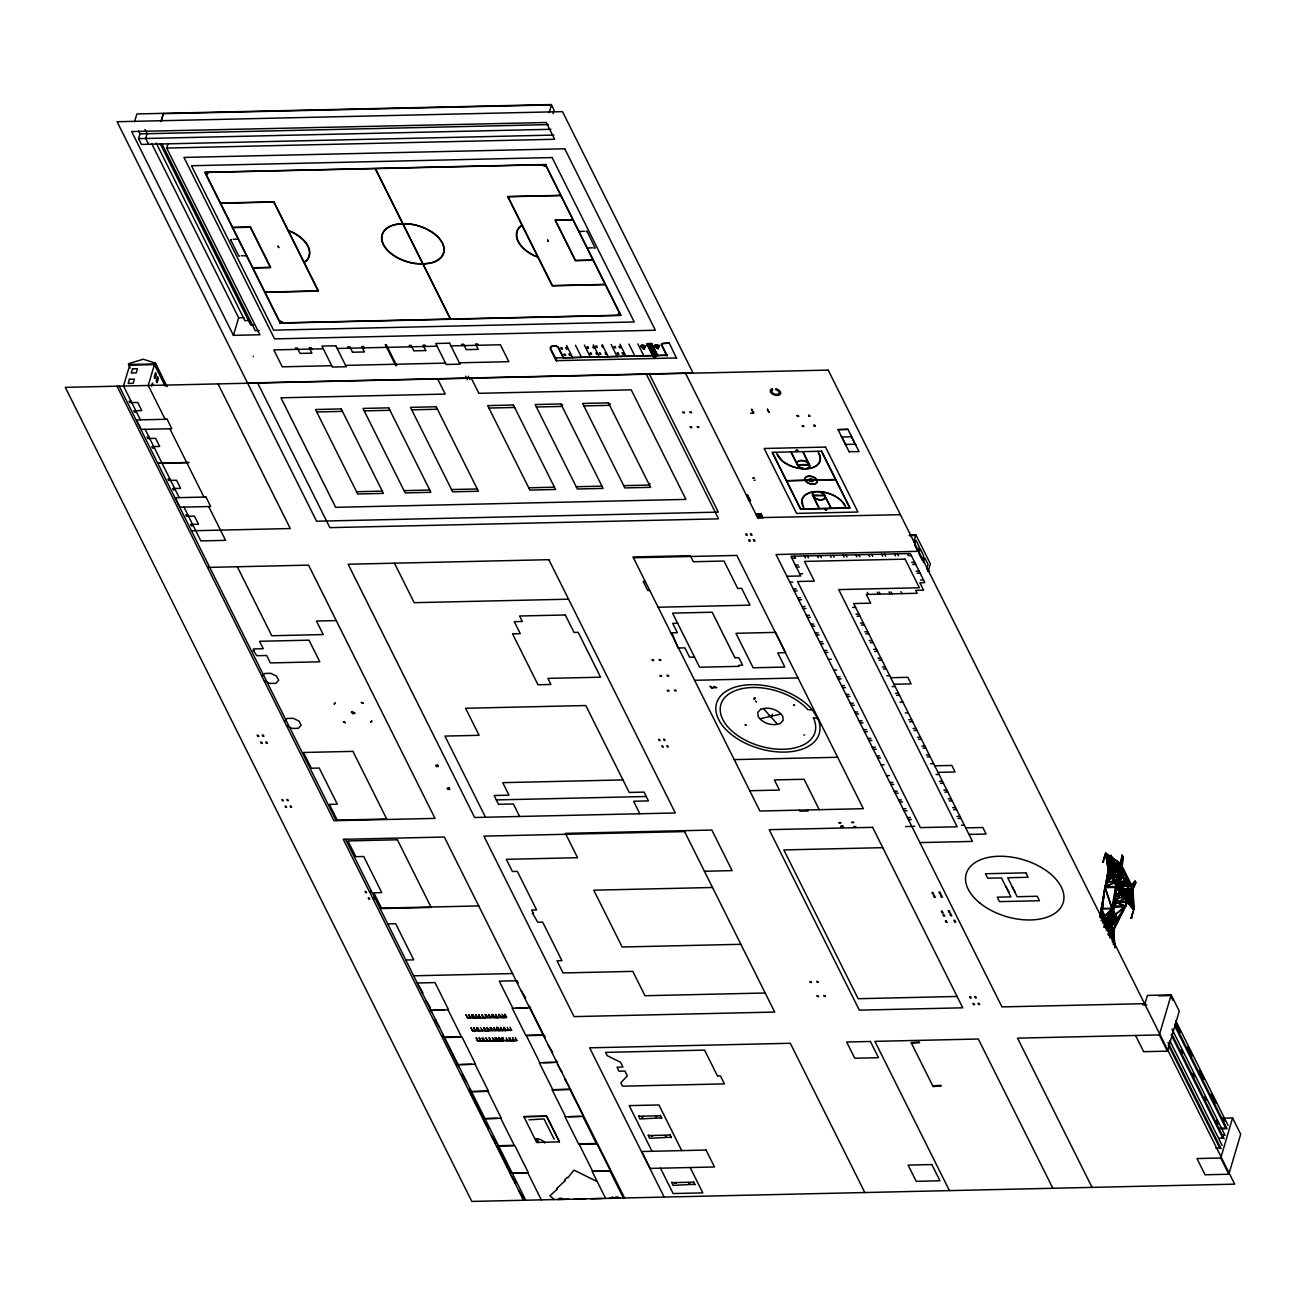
<?xml version="1.0" encoding="UTF-8"?>
<svg xmlns="http://www.w3.org/2000/svg" width="1306" height="1306" viewBox="0 0 1306 1306"><rect width="100%" height="100%" fill="white"/><g stroke="black" fill="none" stroke-linecap="round" stroke-linejoin="round"><path stroke-width="1.5" d="M594.116 248.107L595.161 248.091L586.916 230.95M1106.868 877.714L1106.835 883.411L1106.035 881.811M1107.064 876.832L1107.015 883.231L1111.455 876.555M1114.116 873.665L1114.263 881.599L1117.038 879.526M1125.282 873.404L1125.429 881.338L1128.204 879.281M1131.274 892.047L1131.6 885.664L1134.098 886.023L1130.767 893.141L1127.143 893.059M1109.953 936.484L1125.592 906.397L1135.926 882.627L1135.061 880.897L1131.453 885.174L1120.287 885.435L1111.096 867.021L1111.765 856.834L1110.9 855.103L1099.815 916.926M1131.453 885.174L1122.262 866.776L1122.931 856.589L1122.066 854.859L1108.353 935.194M1101.595 918.085L1102.215 911.996L1101.938 912.927M1111.602 876.865L1104.713 887.215L1102.329 910.804L1106.231 918.608L1114.41 906.609L1119.715 893.108M1115.112 892.847L1114.149 902.397L1113.692 901.467M1122.768 876.604L1115.879 886.97L1113.512 910.576L1117.414 918.379L1125.592 906.397L1127.666 886.399M1112.859 918.82L1112.19 925.497L1114.508 922.101L1113.038 918.559L1115.177 915.424L1114.557 921.612M1104.321 927.08L1114.41 906.609L1116.499 886.643M1117.201 879.852L1116.744 886.562L1120.026 885.517L1111.128 867.674L1111.781 876.604L1113.953 873.339M1114.736 905.172L1115.259 900.258L1116.075 901.924M1116.646 886.954L1115.977 893.304L1119.601 893.386M1128.368 879.607L1127.911 886.317L1131.192 885.256L1122.295 867.429L1122.948 876.359L1125.119 873.077M1108.239 934.655L1109.986 922.624L1102.558 922.787M1100.272 915.277L1101.268 909.237L1102.231 911.18L1100.256 917.938M1100.305 916.437L1101.562 908.894L1111.618 908.682L1102.248 918.951M1131.159 918.134L1133.657 909.711L1131.029 893.141L1119.487 869.421L1115.569 864.801L1120.385 864.229M1105.676 853.112L1109.365 863.593L1120.532 863.331L1105.676 853.112L1103.113 861.976M1108.386 870.4L1107.292 875.689L1109.006 879.101M1115.471 886.97L1116.516 881.893L1105.643 886.79L1115.553 886.562M1119.356 871.102L1118.458 875.428L1120.173 878.84M1119.552 870.155L1120.434 879.607M803.827 735.017L804.692 735.049M842.566 826.127L841.309 826.371M473.115 1017.211L471.744 1014.615L473.343 1017.717L467.483 1017.896L466.062 1014.86M472.511 1030.891L470.993 1027.74L472.625 1030.956L478.192 1030.761M479.155 1014.697C475.841 1017.554 491.415 1021.08 484.934 1014.484M477.865 1027.708L479.4 1030.809M476.298 1037.96L477.816 1041.176L476.298 1037.96L477.947 1041.176L483.498 1040.98M488.836 1030.516L491.399 1030.434L488.787 1030.679L487.056 1027.544L488.722 1030.744L485.767 1030.744L484.183 1027.61L485.832 1030.809L491.334 1030.075M483.171 1037.911C485.914 1041.045 480.755 1041.306 491.219 1040.964C500.231 1041.486 495.17 1039.462 495.268 1037.699M485.734 1030.712L484.167 1027.691M494.615 1017.619L492.884 1014.484L494.435 1017.684L503.479 1016.933M492.607 1030.63L491.023 1027.528L492.574 1030.712L498.419 1030.499L496.819 1027.398L498.206 1030.614M489.505 1037.829L491.154 1041.029M491.04 1041.013L496.802 1040.915L495.137 1037.797M499.202 1014.484L500.867 1017.603L499.316 1014.501M497.994 1027.593L499.545 1030.695L497.896 1027.479M497.929 1040.849L496.345 1037.748L497.896 1040.931L503.659 1040.833L502.141 1037.617L503.659 1040.833M499.414 1030.695L511.609 1030.352L508.834 1029.912M503.234 1037.699C495.627 1042.727 525.812 1040.523 514.156 1040.131M505.814 1030.499L504.23 1027.381L505.765 1030.548M134.551 121.768L136.869 113.948L551.295 104.562L554.136 110.226L553.107 113.671M553.858 135.073L141.472 144.427L138.583 138.648L139.987 133.881L138.583 131.041M161.046 121.164L163.364 113.344L161.226 121.54M166.695 148.068L554.642 139.269L546.267 122.519L131.661 131.547L233.431 335.364L259.927 334.76L166.695 148.068L167.952 143.823M130.176 368.161L128.608 363.688L143.203 359.215L155.316 363.084L167.103 386.69M154.663 363.786L148.247 385.482L165.127 419.291M165.96 385.711L155.316 363.084M151.594 385.972L152.41 383.197L153.259 384.895M231.489 239.684L230.558 239.618L238.818 256.156L239.814 255.96M238.067 239.325L238.149 239.129A44.584 31.687 -26.5 0 1 233.268 239.178M233.431 335.364L238.655 317.766L151.757 143.758M253.217 650.666L254.213 650.649L253.364 648.951L263.257 648.723L259.551 641.295L309.016 640.169L319.823 661.816L270.358 662.926L266.636 655.498L256.743 655.71L253.348 650.241M549.173 112.74L551.475 104.921L163.544 113.704M586.067 231.554L586.949 231.635M555.621 357.942L667.431 355.412M676.704 357.942L556.487 360.668M556.976 360.652L550.936 349.224A4.832 2.841 16.5 0 1 553.875 346.09L554.87 346.074A2.694 1.567 16.5 0 1 558.184 347.706L563.425 358.187L563.865 357.42M562.625 404.729L562.119 406.411L536.391 406.982M610.114 403.652L609.624 405.333L583.896 405.905M470.225 1017.276L468.854 1014.68L470.242 1017.896M676.59 358.35L669.113 342.727M669.276 343.054L663.709 343.592A2.694 1.567 16.5 0 0 662.077 345.339L667.317 355.836M556.356 361.076L550.446 349.241A5.371 3.151 16.5 0 1 553.711 345.747L554.691 345.731A3.216 1.894 16.5 0 1 558.674 347.69L563.751 357.828L666.778 355.085M473.833 1027.789L475.531 1030.891L473.882 1027.675M480.02 1017.782L478.616 1014.582L480.037 1017.684M478.127 1030.205L475.58 1030.271M483.449 1017.766L481.898 1014.664M478.29 1030.728L476.755 1027.61L478.159 1030.826M480.706 1027.74L482.387 1030.842M480.559 1040.49L479.204 1037.895L480.902 1040.49M483.595 1027.675L485.195 1030.712M487.562 1017.635L486.012 1014.615L487.66 1017.749L493.407 1017.505L490.632 1017.064M480.673 1041.045L483.449 1040.425M481.93 1037.927L483.628 1040.947M488.868 1014.582L490.566 1017.684L488.738 1014.582M487.056 1027.544L488.787 1030.124M490.452 1017.57L487.726 1017.113M493.178 1016.999L491.644 1014.517M649.931 483.4L649.441 485.065L623.713 485.652M486.028 1037.96L487.709 1041.062L485.897 1037.96M489.93 1027.561L491.513 1030.614M500.051 1016.95C496.296 1021.161 494.158 1008.918 497.194 1017.521M488.917 1037.895L490.354 1040.996M495.3 1030.679L494.027 1027.561M498.647 1014.468L500.28 1017.456M491.268 1040.784C498.582 1043.461 488.411 1033.128 494.109 1040.343M503.822 1017.439L502.108 1014.338L503.528 1017.439M765.202 993.001L644.984 995.727L632.822 971.37L563.066 972.954L556.993 960.775L561.939 960.677L542.676 922.118L537.729 922.232L532.473 913.041M532.358 913.465L533.468 913.025M504.998 1014.272C503.904 1015.595 511.299 1018.843 500.737 1017.554M502.386 1030.516L500.622 1027.528L502.157 1030.01M500.949 1040.262C495.839 1032.05 500.28 1044.49 503.512 1040.213M508.491 1029.912L507.234 1027.43M507.512 1040.849L506.222 1037.748M510.026 1027.267L511.56 1030.369M508.981 1037.682L510.401 1040.784M514.172 1040.686L512.556 1037.65M515.348 1037.486L516.833 1040.637M523.869 1116.646L546.594 1116.271L559.458 1141.836L546.626 1116.14L523.869 1116.646L536.668 1142.489L559.458 1141.836M694.531 657.081L689.584 657.196L684.915 647.858L677.994 648.005L672.557 634.455M529.012 1119.83L544.031 1118.932L554.152 1139.224M544.945 1142.326L544.749 1142.979A7.33 4.293 16.5 0 0 536.048 1138.685L538.447 1142.489M767.291 409.382A16.325 11.607 -26.5 0 0 767.732 409.578L767.65 409.105M769.234 412.239L769.103 412.288A16.325 11.607 -26.5 0 1 768.614 412.027A16.325 11.607 -26.5 0 0 769.087 412.272L769.022 412.337M749.269 500.916L746.444 494.876M750.591 501.014L747.244 494.762L750.362 500.753M755.831 514.058L760.81 513.666L762.753 517.551M756.452 515.119L761.561 515.168M762.084 516.229L757.056 516.343M900.405 514.711L757.725 517.666L762.835 517.731M761.447 515.103L756.419 515.217M797.999 415.553L798.766 416.5L797.313 415.553M797.509 416.516L798.341 415.651M802.553 426.605L802.178 425.625L803.696 426.295M734.984 657.93L712.162 612.22L672.574 613.118L699.592 667.235L739.18 666.338L738.657 665.293L742.624 665.211L738.951 657.849L735.115 657.522M796.285 450.603L797.509 450.292L797.835 451.37L796.285 450.603L797.509 450.292M796.676 451.386L797.917 451.092M809.149 415.961L808.626 415.275L810.291 416.092M814.862 425.478L815.287 426.327L813.654 425.364L814.895 425.332M838.077 429.674L847.741 429.348M661.816 1117.887L639.891 1118.948L638.699 1115.683M824.902 509.128L826.143 508.818L826.453 509.879L824.902 509.128L826.143 508.818M825.31 509.911L825.604 509.405M849.161 451.892L838.011 429.56L847.904 429.348L859.054 451.664L849.145 451.631M771.764 716.112L768.908 715.933L771.34 717.386L772.303 714.317M671.464 1137.216L649.539 1138.261L648.347 1134.996M661.652 1118.442L660.477 1115.193M671.3 1137.771L670.125 1134.506M694.988 1184.297L673.047 1185.358L671.872 1182.093M717.533 1076.079L704.571 1050.122L605.625 1052.375L607.323 1055.754L620.595 1062.284L622.946 1067.018L617.02 1067.165L619.044 1071.214L624.986 1071.083L627.337 1075.818L620.823 1082.805L622.521 1086.184L724.438 1083.882L720.504 1076.013L717.663 1075.654M694.825 1184.852L693.633 1181.603M913.645 542.284L915.865 534.774L909.792 534.905M914.984 543.198L915.898 540.145L919.277 546.904L917.906 551.491L914.527 544.733M923.309 562.315L924.681 557.727L928.044 564.486L926.689 569.073M928.174 571.375L930.394 563.865L915.865 534.774M1006.208 886.97L1009.293 892.7M1012.215 886.709L1015.17 892.341M1117.152 890.104L1119.65 881.681M1113.104 912.714L1113.398 911.768L1111.961 925.954L1110.263 922.542L1113.398 910.951L1112.451 909.025M1144.611 1004.934L1147.435 995.401L1171.188 994.862L1179.285 1011.105L1167.433 1051.15L1143.681 1051.689L1135.567 1035.462M1171.188 994.862L1159.32 1034.923L1167.433 1051.15M1218.808 1138.163L1222.759 1138.081L1223.755 1134.734M1220.735 1158.014L1196.982 1158.553L1205.095 1174.78L1228.832 1174.241L1220.735 1158.014L1232.586 1117.969L1222.694 1118.181M1228.832 1174.241L1240.7 1134.196L1232.586 1117.969M483.579 1017.766L482.045 1014.55M479.204 1037.895L480.739 1040.996M493.88 1027.577L495.284 1030.059M494.648 1017.456L497.357 1017.537L494.599 1017.08M499.235 1037.764L500.9 1040.898M500.769 1040.898L498.059 1040.327M511.07 1040.817L509.65 1037.715M512.458 1037.552L514.009 1040.653M506.532 1017.39L504.851 1014.37M1104.37 924.044L1105.823 919.228L1103.848 922.101M1104.109 925.644L1106.117 918.983L1107.08 920.893L1103.897 927.358M480.135 1017.684L478.584 1014.68M1111.651 936.777L1113.806 930.247L1110.002 922.624L1112.63 942.654M1113.74 931.243L1112.892 933.823L1114.018 936.076M1112.745 907.213L1113.61 901.907M1114.785 906.609L1116.418 902.675L1124.825 906.054L1114.916 906.282M1130.457 893.467L1125.331 905.891L1116.908 902.511L1126.817 902.283M755.015 698.4L754.084 699.494L755.064 697.861M1133.135 909.09L1119.862 893.402L1124.76 882.889L1123.895 881.142L1120.287 885.435M253.397 356.587L253.331 356.277M1133.167 888.635L1133.657 909.711L1119.862 893.402L1122.001 888.896L1133.167 888.635L1131.029 893.141L1119.846 893.402L1108.239 870.123L1105.611 853.536L1119.405 869.861L1108.239 870.123L1107.57 864.98L1109.218 864.49M1121.887 888.521L1120.107 892.308L1120.434 885.925L1122.931 886.284M1104.941 926.672L1107.537 921.367L1113.251 929.97L1107.227 930.117M1118.85 919.473L1120.124 914.935L1118.426 920.355L1117.561 918.689L1119.585 915.718M802.7 426.311L803.843 426.442M1105.17 886.007L1106.688 883.721L1105.953 882.219M1113.936 873.894L1111.928 876.914L1113.887 880.832M1122.621 876.31L1118.181 882.97L1118.377 875.853L1120.319 879.754M1125.103 873.649L1123.095 876.669L1125.054 880.571M1103.994 915.637L1101.856 918.804L1103.374 921.856M1112.467 858.434L1109.48 862.695L1107.178 856.165L1112.598 858.238L1107.945 858.336M1112.973 858.434L1109.725 863.397L1119.846 863.168M842.99 826.388L841.097 827.057M1113.218 944.565L1114.41 943.177M767.553 410.639L767.65 410.427A16.325 11.607 -26.5 0 0 768.189 410.476L768.157 410.427A16.325 11.607 -26.5 0 1 767.716 410.215M768.581 411.439L768.597 411.325A16.325 11.607 -26.5 0 1 768.157 411.129M1101.089 920.779L1111.83 909.009L1109.643 922.199L1103.603 922.346M1108.582 869.241L1110.867 866.76L1110.1 860.605L1108.729 869.437L1119.732 863.739L1109.676 863.968M261.967 676.492L264.791 673.472L270.848 673.325L276.594 676.165L278.668 680.295L275.844 683.332L269.787 683.462L264.041 680.638M284.43 721.467L287.255 718.447L293.311 718.316L299.058 721.141L301.131 725.287L298.307 728.307L292.25 728.438L286.504 725.614M647.401 344.996L648.69 343.592M647.727 345.666L649.686 343.576M648.07 346.351L650.682 343.56M648.413 347.021L651.661 343.527L657.751 355.705M648.739 347.706L652.004 344.213M649.082 348.376L652.347 344.882M649.425 349.045L652.673 345.551M649.751 349.73L653.016 346.237M650.094 350.4L653.359 346.906M650.437 351.085L653.686 347.592M650.78 351.755L654.028 348.261M651.106 352.44L654.371 348.947M651.449 353.11L654.714 349.616M651.792 353.795L655.041 350.286M652.118 354.465L655.383 350.971M652.461 355.134L655.726 351.641M656.053 352.326L652.804 355.82L646.715 343.641L651.661 343.527M653.131 356.489L656.396 352.995M653.473 357.175L656.738 353.681M653.816 357.844L657.065 354.35M654.143 358.53L657.408 355.036M713.337 687.903L711.786 688.425M716.847 687.56L715.117 687.935M473.229 1017.766L471.727 1014.631M493.293 1017.554L491.791 1014.419M1105.872 926.313L1109.986 922.624M714.725 687.07L715.541 686.646M1117.675 898.071L1115.291 899.818L1115.944 893.614L1117.903 897.516M1117.381 898.757L1115.487 900.144L1116.206 901.597M1126.474 899.556L1128.841 897.826M1128.547 898.512L1126.654 899.899L1127.388 901.352M840.607 822.519L838.974 822.829M840.835 822.96L838.746 822.584M842.941 827.188L840.852 826.812M853.487 822.225L851.855 822.535M853.7 822.666L851.61 822.29M855.593 826.453L853.961 826.763M855.822 826.894L853.716 826.518M1108.99 930.9L1110.688 929.79L1109.496 927.407M1110.769 930.247L1108.974 931.423L1111.422 935.961M754.117 477.784L752.844 478.11M754.166 477.898L753.268 478.159M282.471 800.856L281.818 799.566M283.288 800.839L282.651 799.55M287.5 800.741L286.847 799.452M288.316 800.725L287.679 799.435M285.753 807.451L285.116 806.145M286.585 807.418L285.932 806.129M290.781 807.337L290.144 806.031M291.613 807.304L290.96 806.014M365.713 892.749L365.06 891.459M366.545 892.733L365.892 891.443M371.345 892.635L370.692 891.329M368.929 899.181L368.276 897.891M369.745 899.165L369.108 897.859M374.365 899.165L373.908 897.761M659.22 740.616L658.567 739.327M660.036 740.6L659.399 739.31M664.199 740.502L663.562 739.212M665.032 740.486L664.379 739.196M662.452 747.114L661.816 745.824M663.285 747.097L662.632 745.808M667.448 746.999L666.795 745.71M668.264 746.983L667.627 745.693M711.525 686.564L710.611 686.809M755.129 480.135L754.248 480.412M1114.671 881.517L1122.882 877.665M1128.286 889.255L1120.124 893.092L1114.638 882.089L1126.735 885.37M1120.515 893.206L1128.71 889.337M1107.602 875.167L1118.426 870.286L1108.565 870.514M1116.124 881.697L1105.251 886.594L1107.423 876.032L1116.222 881.289M927.701 571.179L929.154 571.408M1128.694 897.728L1117.038 902.185L1126.947 901.956M593.626 347.82L592.989 346.58M594.459 347.804L593.806 346.563M596.711 353.991L596.058 352.751M597.528 353.975L596.271 353.779M1107.488 859.185L1107.423 864.017M561.466 349.159L560.731 347.657M562.56 349.143L561.809 347.641M566.429 349.045L565.678 347.543M567.522 349.029L566.771 347.527M564.665 355.559L563.914 354.057M565.759 355.526L565.008 354.024M569.612 355.444L568.861 353.942M570.706 355.412L569.955 353.91M614.653 347.935L613.902 346.433M615.746 347.902L614.995 346.4M619.615 347.82L618.864 346.319M620.693 347.788L619.942 346.286M617.852 354.318L617.101 352.816M618.946 354.301L618.195 352.783M622.799 354.204L622.048 352.702M623.893 354.187L623.142 352.685M746.346 535.28L745.661 533.925M747.342 535.264L746.657 533.893M751.048 535.182L750.362 533.811M752.044 535.15L751.358 533.795M749.317 541.239L748.632 539.868M750.313 541.206L749.628 539.851M754.019 541.125L753.333 539.753M755.015 541.108L754.329 539.737M257.837 736.535L257.151 735.164M258.833 736.519L258.147 735.147M262.947 736.421L262.277 735.049M263.943 736.404L263.257 735.033M261.314 743.473L260.629 742.118M262.294 743.457L261.608 742.086M266.424 743.359L265.738 742.004M267.404 743.343L266.734 741.971M970.227 998.062L969.542 996.69M971.207 998.029L970.538 996.674M975.337 997.947L974.651 996.576M976.333 997.915L975.647 996.543M973.558 1004.738L972.888 1003.383M974.554 1004.722L973.868 1003.351M978.684 1004.624L977.998 1003.269M979.663 1004.608L978.978 1003.237M752.093 409.676L751.325 409.3L753.742 413.006M760.059 718.757L780.841 714.055M587.716 347.967L587.096 346.678M588.549 347.951L587.929 346.661M596.532 347.478L595.781 345.927M597.332 347.461L596.581 345.894M602.572 347.347L601.821 345.78M603.356 347.331L602.605 345.764M590.802 354.138L590.181 352.849M591.634 354.122L590.998 352.832M600.123 354.481L599.372 352.93M600.907 354.465L600.156 352.914M605.886 354.35L605.119 352.8M606.67 354.334L605.919 352.783M1111.504 875.804L1121.005 873.894M1117.332 887.492L1126.392 885.468M1117.495 889.598C1117.463 885.158 1118.36 888.635 1126.833 885.582M712.57 688.376L711.525 688.082M1124.237 883.427L1122.589 883.672L1123.389 885.288M1110.59 858.907L1112.99 858.613L1106.672 854.271L1114.769 863.854L1113.316 859.103L1110.982 859.381M919.244 1042.008L911.147 1042.596L933.104 1086.559L941.202 1085.972M911.49 1043.265L919.587 1042.678M932.778 1085.874L940.859 1085.302M713.582 686.499L714.741 687.136M477.114 1017.847C472.299 1009.342 481.13 1021.063 474.535 1017.292M500.639 1027.512L502.451 1030.63M498.19 1029.993L492.737 1030.108M840.64 826.225L843.007 826.159M470.291 1017.635L467.662 1017.341M473.18 1017.586L470.568 1017.276M477.457 1017.782L479.988 1017.162M472.935 1014.811L474.486 1017.913L483.481 1017.505M486.387 1017.439L483.775 1017.145M484.657 1028.426L483.873 1028.393M475.596 1030.809L472.674 1030.336M482.502 1030.597L484.999 1030.156M485.946 1030.565L488.444 1030.14M502.222 1030.369L499.61 1030.075M508.556 1030.287L505.944 1029.977M484.918 1040.882L487.497 1040.817M487.824 1040.817L490.321 1040.376M494.158 1040.735L496.704 1040.833M507.838 1040.768L504.932 1040.294M513.878 1040.507L511.266 1040.196M139.987 133.881L548.308 124.625M138.583 138.648L550.969 129.294M545.663 164.523L204.748 172.278L280.153 323.17M545.63 164.589L543.231 164.801A2.498 1.469 16.5 0 0 546.202 166.254L545.435 164.752M578.917 231.88L579.489 231.391A44.584 31.687 -26.5 0 0 584.402 231.227M246.459 256.123L246.426 255.666A44.584 31.687 -26.5 0 1 241.545 255.715M587.161 248.401L587.765 247.928A44.584 31.687 -26.5 0 0 592.679 247.765M238.655 317.766L244.01 317.636M248.466 320.558L244.891 320.639L156.198 143.007M280.088 323.121L621.003 315.415L545.565 164.556M253.837 324.9L250.703 324.965L160.197 143.709M259.208 330.565L255.241 330.663L162.026 143.954M323.284 348.784L273.819 349.91L282.259 366.823L331.74 365.696M337.144 348.473L386.625 347.347M387.604 347.331L437.086 346.204M450.929 345.894L500.41 344.768L508.85 361.68L459.385 362.807M668.982 343.135L663.546 343.266A3.216 1.894 16.5 0 0 661.587 345.355L666.648 355.51M352.506 352.228L364.439 351.951L361.729 346.547L363.705 346.498L364.39 347.853M425.772 350.563L413.839 350.841L411.145 345.421L409.17 345.47L409.839 346.825M587.292 347.723L588.108 347.706M593.185 347.608L594.018 347.592M128.363 364.521L155.071 363.917M590.361 353.893L591.194 353.861M345.584 365.386L395.065 364.26M396.045 364.243L445.526 363.117M247.569 383.033L692.996 372.928L562.511 111.63L117.083 121.719L316.574 521.225L718.3 512.132L649.294 373.924M131.09 401.236L129.114 401.285L129.784 402.623L137.701 402.444L141.783 410.606L133.849 410.753L134.518 412.092L136.493 412.059M316.738 411.961L342.466 411.374M364.227 410.884L389.955 410.313M411.716 409.806L437.445 409.235M488.901 408.06L514.629 407.472M750.656 413.267L753.611 413.202L751.783 409.529M797.084 415.667L798.407 415.749M149.015 437.118L147.039 437.167L147.709 438.522L155.626 438.343L159.675 446.456L151.774 446.636L152.443 447.991L154.418 447.942M814.928 425.576L813.622 425.495L815.189 426.034M169.943 479.008L167.952 479.057L168.637 480.412L176.555 480.233L180.62 488.395L172.686 488.526L173.355 489.881L175.347 489.832M786.31 480.657L835.775 479.531M786.392 480.82L835.856 479.71M356.554 491.709L382.283 491.121M404.044 490.632L429.772 490.044M451.55 489.554L477.278 488.966M528.718 487.807L554.446 487.22M576.224 486.73L601.952 486.142M187.852 514.907L185.876 514.956L186.562 516.311L194.463 516.131L198.528 524.245L190.611 524.424L191.28 525.779L193.255 525.73M804.153 508.899L800.692 508.981L772.499 452.496M845.962 507.952L831.302 508.279L824.429 494.729A6.661 3.902 16.5 0 0 820.119 492.035L818.878 491.725L819.858 491.758A22.561 13.223 16.5 0 1 844.688 505.406L846.206 507.936L849.667 507.871L821.474 451.386M825.343 509.34L826.453 509.879M825.392 509.634L826.535 509.601M755.75 513.895L760.892 513.846M756.794 515.805L761.822 515.69M757.023 516.441L762.165 516.392M191.443 530.775L290.275 528.538L218.069 383.931M909.139 535.607L915.212 535.476M209.727 567.375L308.559 565.139L435.029 818.389L333.977 820.69L117.018 386.217M633.41 557.776L736.845 555.425L863.315 808.692L759.88 811.026L633.018 556.96L690.335 555.67L693.372 561.743L724.014 561.041L737.694 588.435L741.645 588.353L750.036 605.168L658.126 607.241M918.673 551.312L776.042 554.544L1001.947 1006.91L1144.578 1003.677M791.942 558.282L794.913 558.217M911.327 555.572L908.356 555.654L907.343 553.613M795.321 565.041L798.276 564.976M911.735 562.413L914.69 562.347M796.334 567.082L799.305 567.016M912.747 564.437L915.718 564.372M799.713 573.84L802.668 573.775M916.126 571.195L919.081 571.13M927.831 570.755L928.827 570.738M786.898 576.273L800.758 575.962L790.93 556.258L910.315 553.548L924.828 582.639L919.881 582.737L923.603 590.181L915.686 590.361L917.138 593.283L866.335 594.442L870.694 603.143L853.683 603.535L972.464 841.407L919.897 842.599M917.138 573.236L920.093 573.171M645.229 581.415L643.238 581.464L647.743 590.475L649.719 590.426M789.869 582.198L792.824 582.133M920.518 579.995L923.473 579.929M793.248 588.973L796.203 588.892M794.26 590.998L797.215 590.932M568.551 599.193L414.198 602.686L394.461 563.18M797.623 597.756L800.594 597.691M798.652 599.797L801.606 599.715M802.015 606.555L804.986 606.49M803.027 608.58L805.998 608.514M852.638 607.453L855.61 607.388M336.246 620.595L316.46 621.036L323.219 634.569L271.762 635.744L237.317 566.755M806.406 615.338L809.377 615.273M856.018 614.228L858.989 614.147M807.418 617.379L810.389 617.314M857.03 616.252L860.001 616.187M677.651 623.272L672.704 623.37L677.357 632.724L670.435 632.871L672.443 634.879M810.797 624.137L813.769 624.072M860.409 623.011L863.38 622.946M811.81 626.162L814.781 626.096M861.421 625.035L864.392 624.97M815.189 632.937L818.16 632.855M864.801 631.81L867.772 631.745M816.201 634.961L819.172 634.896M865.813 633.834L868.784 633.769M819.58 641.719L822.551 641.654M869.192 640.593L872.163 640.528M820.592 643.744L823.564 643.678M870.204 642.634L873.175 642.568M823.972 650.519L826.943 650.453M873.583 649.392L876.555 649.327M824.984 652.543L827.955 652.478M874.596 651.416L877.567 651.351M828.363 659.301L831.334 659.236M877.975 658.191L880.946 658.11M878.987 660.216L881.958 660.15M882.366 666.974L885.337 666.909M833.767 670.125L836.738 670.06M883.378 668.999L886.35 668.933M837.146 676.9L840.117 676.818M886.758 675.773L889.729 675.708M694.596 680.295L798.031 677.945M838.158 678.924L841.129 678.859M890.725 677.716L907.833 677.324L911.115 683.871L893.99 684.262M841.537 685.683L844.509 685.617M842.55 687.707L845.521 687.642M892.161 686.597L895.132 686.515M845.929 694.482L848.9 694.417M895.541 693.355L898.512 693.29M846.941 696.506L849.912 696.441M896.553 695.38L899.524 695.314M850.32 703.265L853.291 703.199M899.932 702.155L902.903 702.073M851.332 705.305L854.304 705.24M854.712 712.064L857.683 711.999M855.724 714.088L858.695 714.023M905.336 712.962L908.307 712.896M859.103 720.863L862.074 720.781M908.715 719.737L911.67 719.671M860.115 722.887L863.086 722.822M909.727 721.761L912.682 721.696M863.495 729.646L866.466 729.581M913.106 728.519L916.061 728.454M864.507 731.67L867.478 731.605M914.118 730.56L917.073 730.478M867.886 738.445L870.857 738.38M917.481 737.319L920.452 737.253M868.898 740.469L871.869 740.404M918.51 739.343L921.465 739.278M872.277 747.228L875.249 747.163M921.873 746.118L924.844 746.036M873.29 749.269L876.261 749.203M922.901 748.142L925.856 748.077M876.669 756.027L879.624 755.962M926.264 754.901L929.235 754.835M734.201 759.602L837.636 757.268M877.681 758.051L880.652 757.986M927.276 756.925L930.247 756.86M881.06 764.826L884.015 764.745M930.656 763.7L933.627 763.635M934.721 765.806L951.829 765.43L955.11 771.977L937.986 772.368M622.962 779.927L502.745 782.653L508.981 795.174L494.141 795.501L498.533 804.3L513.372 803.957L519.625 816.479M886.464 775.633L889.419 775.568M936.059 774.523L939.03 774.442M889.827 782.408L892.798 782.343M939.438 781.282L942.41 781.217M890.855 784.433L893.81 784.367M940.451 783.306L943.422 783.241M749.758 790.734L779.437 790.065L774.376 779.927L804.055 779.258L819.254 809.687M496.345 799.909L646.241 796.513M894.218 791.191L897.189 791.126M943.83 790.065L946.801 789.999M895.247 793.232L898.202 793.166M944.842 792.105L947.813 792.04M898.61 799.99L901.581 799.925M948.221 798.864L951.192 798.799M899.622 802.015L902.593 801.949M949.233 800.888L952.205 800.823M903.001 808.789L905.972 808.708M952.613 807.663L955.584 807.598M904.013 810.814L906.984 810.748M953.625 809.687L956.596 809.622M907.392 817.572L910.364 817.507M957.004 816.446L959.975 816.381M908.405 819.597L911.376 819.531M958.016 818.487L960.987 818.405M905.482 826.584L914.755 826.306M961.396 825.245L964.367 825.18M965.722 827.873L982.83 827.498L986.095 834.044L968.987 834.436M882.774 847.676L783.829 849.912L858.14 998.715L957.086 996.462M1105.219 854.206L1104.86 855.201M1105.513 854.793L1104.517 856.377M1108.974 855.675L1107.031 855.724L1106.394 853.912M1109.235 855.854L1107.096 855.903L1112.124 857.846M1104.55 858.042L1104.256 857.275M1104.37 857.846L1104.288 858.924M1103.994 858.156L1104.354 857.16M1104.109 858.728L1103.733 859.234M1103.374 860.213L1103.668 860.213M1103.113 861.095L1103.211 860.997M704.407 871.249L732.111 870.629L711.852 830.045L565.416 833.359L577.562 857.716L506.32 859.332L512.409 871.51L517.356 871.396L536.603 909.939L531.656 910.053L533.338 913.433M1111.096 867.021L1122.262 866.776M712.521 887.492L593.773 890.186L622.146 946.997L740.894 944.303M1106.313 881.501L1124.695 881.289L1119.079 870.057M1106.215 881.925L1125.233 881.55M1114.9 881.958L1124.923 881.73L1130.523 892.978L1120.368 893.124L1122.164 889.337L1130.441 892.896M1119.601 882.709L1119.34 883.591M1119.079 884.488L1119.503 882.823M1118.507 884.603L1119.16 883.999M1118.818 885.37L1118.605 884.766M1118.556 886.252L1118.458 886.366M1104.713 887.215L1115.879 886.97M1117.593 889.5L1118.018 887.835M379.899 908.16L478.845 905.923M1129.07 903.768L1132.286 903.703L1133.037 908.47L1124.629 898.528L1131.437 898.365L1132.237 903.409L1128.825 903.491L1127.796 899.508L1132.808 908.241M1114.377 906.609L1125.543 906.364M387.768 923.913L395.685 923.734L413.724 959.861L405.807 960.041M1133.608 910.755L1133.51 910.853M1133.347 911.637L1133.249 911.735M1132.824 913.4L1132.726 913.514M1132.286 915.18L1132.351 913.694L1132.204 915.277M1132.122 915.767L1131.6 917.53M1131.861 916.649L1132.024 915.865M1106.362 930.411L1113.789 930.247L1114.802 947.781L1113.789 930.264L1110.018 922.64M1110.263 936.892L1113.74 936.81L1114.034 941.904L1111.21 938.149M413.675 975.794L512.621 973.558M417.185 982.994L434.996 982.585L448.497 1009.636L430.164 1010.126L432.106 1012.362M418.312 985.246L422.964 992.887L422.132 992.919M517.388 982.994L518.221 982.977L517.094 980.724L499.284 981.133L512.785 1008.183M521.225 990.666L525.649 997.866L524.816 997.882M425.74 1000.118L430.392 1007.775L429.56 1007.791M528.652 1005.538L530.595 1007.775L512.262 1008.265L525.763 1035.332L543.574 1034.923L530.073 1007.873M1158.667 995.841L1170.535 995.564L1173.017 1000.527M475.825 1014.746L477.098 1017.227M467.679 1017.847L465.964 1014.746M435.926 1020.035L435.11 1020.051L439.534 1027.251M1142.799 1004.869L1146.815 1004.787M496.655 1027.512L498.337 1030.614L496.802 1027.398M485.897 1030.744L479.482 1030.793L482.11 1030.222M443.371 1034.907L442.538 1034.923L443.665 1037.193L461.475 1036.784L447.974 1009.734M544.455 1037.519L545.288 1037.503L544.161 1035.25L526.351 1035.658L539.851 1062.709M548.291 1045.192L552.716 1052.391L551.883 1052.407M1160.169 1034.907L1017.537 1038.139L1092.061 1187.383M555.719 1060.064L557.662 1062.3L539.329 1062.79L552.83 1089.841L570.64 1089.449M459.173 1066.888L457.231 1064.651L475.564 1064.161L462.063 1037.111L444.252 1037.519L457.753 1064.57M558.266 1064.651L557.433 1064.668L562.086 1072.308M463.01 1074.56L462.177 1074.577L466.601 1081.776M565.694 1079.523L564.861 1079.54L569.514 1087.196M470.438 1089.433L469.605 1089.449L470.731 1091.702L488.542 1091.31L475.041 1064.243M482.942 1118.703L501.292 1118.214L487.775 1091.147L469.964 1091.555L483.481 1118.605M638.536 1116.238L660.314 1115.748M484.069 1120.956L488.722 1128.596L487.905 1128.613M491.497 1135.828L496.149 1143.485L495.333 1143.501M648.184 1135.551L669.945 1135.061M1219.788 1128.204L1225.73 1128.058L1175.09 1026.63M1221.126 1128.857L1227.052 1128.727L1174.829 1024.116M496.46 1145.754L514.27 1145.346L500.753 1118.295M1215.837 1148.186L1219.804 1148.088L1168.25 1044.849M510.026 1173.212L527.836 1172.821L541.337 1199.871M511.136 1175.465L515.788 1183.122L514.972 1183.138M671.692 1182.648L693.47 1182.159M518.58 1190.354L523.233 1197.994L522.4 1198.026M559.262 1198.32L561.727 1198.255M611.943 1197.112L613.183 1197.096M615.665 1197.031L618.13 1196.982M1130.588 893.598L1127.502 893.533L1129.2 896.944M1119.422 893.843L1116.336 893.777L1118.034 897.189M812.365 709.909L807.859 709.68A49.073 28.765 16.5 0 0 727.311 695.184A49.073 28.765 16.5 0 0 762.361 746.689A49.073 28.765 16.5 0 0 813.279 717.663L817.899 718.643L812.365 709.909A53.546 31.393 16.5 0 0 724.487 692.376A53.546 31.393 16.5 0 0 760.239 748.828A53.546 31.393 16.5 0 0 817.899 718.643M1112.075 875.885L1122.785 877.452M1111.602 876L1122.442 877.583L1114.296 881.403L1108.794 870.4L1120.548 873.779M1123.127 885.843L1120.662 885.484L1122.246 883.607L1123.242 885.599M1117.43 887.688L1128.613 889.125M1124.727 898.675L1127.437 899.181L1128.498 903.148M710.644 686.793L709.795 686.221M1109.055 870.269L1120.891 873.681M1104.958 855.103L1104.615 856.279M1131.682 917.057L1131.502 917.645M1120.597 893.696L1128.972 897.059M1130.882 892.684L1122.621 889.141L1132.759 889.011L1128.106 898.757L1122.638 889.239M597.234 1181.603L573.905 1170.111L567.93 1177.751L567.147 1177.359L564.535 1180.151L565.318 1180.542L556.699 1188.558L557.482 1188.95L549.94 1195.806L554.168 1199.577M763.488 708.652L777.429 724.161M691.576 412.778L691.07 411.749M690.286 412.81L689.78 411.782M698.955 427.552L698.449 426.523M684.458 412.941L683.936 411.912M697.665 427.568L697.159 426.556M683.169 412.974L682.663 411.945M691.837 427.715L691.315 426.687M690.548 427.731L690.025 426.703M660.885 660.428L660.379 659.399M659.612 660.461L659.089 659.432M668.786 676.247L668.28 675.235M653.767 660.591L653.261 659.563M667.513 676.279L666.991 675.251M652.478 660.624L651.972 659.595M676.165 691.021L675.659 689.992M674.875 691.054L674.369 690.025M661.669 676.41L661.163 675.382M660.379 676.443L659.873 675.414M669.047 691.184L668.525 690.156M667.758 691.217L667.252 690.188M818.421 982.422L817.866 981.328M817.181 982.455L816.625 981.361M825.457 996.527L824.919 995.433M824.217 996.56L823.678 995.466M811.565 982.569L811.01 981.475M810.324 982.602L809.769 981.508M818.601 996.674L818.062 995.58M817.36 996.707L816.821 995.613M1105.056 927.44L1108.206 931.047M812.854 479.547L813.442 480.722M813.001 480.053L812.659 479.629A2.155 1.257 16.5 0 0 810.406 478.829A2.155 1.257 16.5 0 0 809.002 479.71L809.083 480.135M809.165 480.314L809.508 480.739A2.155 1.257 16.5 0 0 811.761 481.539A2.155 1.257 16.5 0 0 813.165 480.657L813.083 480.216M809.312 480.804L808.724 479.645M816.952 479.955L816.299 479.008A6.448 3.787 16.5 0 0 809.051 476.119A6.448 3.787 16.5 0 0 804.822 479.253L805.116 480.233M805.198 480.396L805.867 481.359A6.448 3.787 16.5 0 0 813.116 484.232A6.448 3.787 16.5 0 0 817.344 481.098L817.05 480.135M846.027 445.33L845.455 444.448L855.348 444.22L855.92 445.101A6.448 2.514 88.7 0 1 855.185 444.22L851.463 436.792A6.448 2.514 88.7 0 1 850.99 435.567M1122.001 888.896L1133.804 909.417M597.168 353.91L596.891 352.734M1127.111 893.353L1129.07 897.255M1126.425 900.014L1127.241 901.662M1107.21 876.097L1109.153 880.015M1175.808 1020.77L1228.048 1125.38M1176.069 1023.3L1180.591 1032.36M1187.823 1046.841L1192.345 1055.901M1199.594 1070.398L1204.116 1079.442M1211.348 1093.938L1215.87 1102.999M1223.102 1117.479L1224.914 1121.103M1171.939 1028.981L1225.077 1135.387M1181.244 1049.616L1183.056 1053.24M1192.998 1073.157L1194.81 1076.781M1204.769 1096.697L1206.564 1100.321M1216.523 1120.254L1218.335 1123.878M1171.857 1034.123L1224.097 1138.734M1171.204 1034.842L1222.759 1138.081M1169.882 1040.8L1222.122 1145.411M1167.988 1042.335L1221.126 1148.741M1109.545 927.113L1110.671 929.382M1114.034 936.5L1112.859 934.133L1111.83 937.12L1114.312 942.116L1112.761 934.214L1114.328 941.593M1111.341 936.549L1108.876 931.619L1109.839 937.79M1111.912 937.692L1114.393 942.638M1101.693 919.049L1103.325 922.346M897.451 553.842L898.463 555.866M894.479 553.907L895.492 555.932M884.586 554.136L885.599 556.16M900.944 591.602L901.973 593.626M881.615 554.201L882.627 556.225M808.626 415.275L809.002 416.255M891.051 591.83L892.063 593.855M871.722 554.43L872.735 556.454M889.076 591.879L890.088 593.904M817.752 451.468L819.27 454.015A22.822 13.386 16.5 0 1 805.427 468.854A22.822 13.386 16.5 0 1 777.233 454.961M868.751 554.495L869.763 556.519M797.133 415.537L797.558 416.385M879.183 592.091L880.195 594.132M858.858 554.724L859.87 556.748M877.208 592.14L878.22 594.165M855.887 554.789L856.899 556.813M803.108 451.811L809.769 465.36A6.661 3.902 16.5 0 1 808.202 468.185L807.288 468.544L808.218 468.479A22.561 13.223 16.5 0 0 819.025 454.015M802.864 451.811L808.087 462.797A6.661 3.902 16.5 0 0 801.231 460.43A6.661 3.902 16.5 0 0 796.872 463.042L791.142 452.072M797.835 451.37L796.366 450.325M867.315 592.369L868.327 594.393M824.984 508.85L825.523 509.683M845.994 555.001L847.006 557.042M843.023 555.066L844.035 557.107M790.881 452.088L797.77 465.638A6.661 3.902 16.5 0 0 802.08 468.332L803.321 468.625L802.308 468.609A22.561 13.223 16.5 0 1 782.294 460.806L775.96 452.415M833.13 555.295L834.142 557.336M830.159 555.36L831.171 557.401M820.266 555.589L821.278 557.613M817.295 555.654L818.307 557.678M807.402 555.883L808.414 557.907M804.431 555.948L805.443 557.972M794.538 556.176L795.55 558.201M685.568 373.336L757.774 517.943M637.818 343.837L643.891 356.016M646.356 374.218L718.578 518.841L329.879 527.64L257.674 383.033M1052.865 1188.28L978.325 1039.021L874.906 1041.372L949.429 1190.615M628.904 344.049L634.994 356.228M620.007 344.245L626.08 356.424M611.094 344.458L617.183 356.62M602.197 344.653L608.27 356.832M593.283 344.849L599.372 357.028M584.386 345.062L590.459 357.224M575.473 345.257L581.562 357.436M807.565 809.949L808.071 810.961L799.909 811.157L799.403 810.144M566.575 345.453L572.648 357.632M478.176 345.274L477.506 343.919L475.531 343.968L478.225 349.371L466.291 349.649L463.646 344.229L461.671 344.278L462.34 345.633M471.188 377.956L478.861 393.318L631.239 389.857L685.928 499.398L335.658 507.332L280.953 397.808L445.215 394.086L437.543 378.724M468.332 376.242L469.997 379.573M465.671 376.226L467.336 379.573M864.85 1192.541L790.31 1043.282L589.643 1047.82L664.166 1197.08M425.674 346.465L424.989 345.111L423.013 345.159L425.723 350.563M639.842 813.752L633.606 801.247L648.445 800.905L644.054 792.105L629.214 792.448L585.806 705.534L465.589 708.26L479.09 735.311L444.954 736.094L485.489 817.246M352.555 352.228L349.861 346.808L347.886 346.857L348.555 348.212M311.873 349.045L311.203 347.69L309.228 347.739L311.922 353.142L300.054 353.42L297.344 348L295.368 348.049L296.054 349.404M681.716 1150.619L658.926 1104.958L629.231 1105.627L652.037 1151.288M690.172 1167.531L702.824 1192.884L673.145 1193.553L660.477 1168.201M145.015 129.474L147.137 133.718L145.717 138.485L148.606 144.264M624.578 1197.977L444.334 837.032L343.282 839.317L523.526 1200.279M582.851 1116.434L596.369 1143.485L578.558 1143.893L565.041 1116.842L583.39 1116.352L569.873 1089.286L552.063 1089.694L565.58 1116.744M623.435 1198.01L609.935 1170.96L592.124 1171.351L605.625 1198.418M527.298 1007.857L516.082 1008.118M554.364 1062.382L543.149 1062.627M580.093 1116.418L568.877 1116.679M620.138 1198.092L608.923 1198.337M602.327 1198.484L591.112 1198.745M585.512 1198.875L574.297 1199.12M165.095 385.972L154.418 364.619L129.686 365.174L123.499 386.037L140.395 419.863M568.681 1199.251L557.466 1199.496M538.611 1141.917L536.668 1138.93A5.861 3.445 16.5 0 1 537.501 1138.979M169.862 428.76L186.742 462.585M187.084 463.255L203.965 497.08M208.699 506.548L225.579 540.358L200.846 540.929L183.966 507.103M444.66 1009.799L433.461 1010.06M471.744 1064.325L460.528 1064.586M497.455 1118.36L486.24 1118.622M145.129 429.331L162.009 463.14M162.352 463.826L179.232 497.635M119.221 386.135L336.197 820.641M345.502 839.268L525.747 1200.23M803.141 506.353L802.064 500.41A22.561 13.223 16.5 0 1 813.932 491.889L814.911 491.823L813.981 492.182A6.661 3.902 16.5 0 0 812.43 495.007L819.091 508.556L804.398 508.883L802.88 506.353A22.822 13.386 16.5 0 1 816.74 491.513A22.822 13.386 16.5 0 1 844.933 505.406M851.153 435.567L851.626 436.775L841.733 437.004L841.26 435.78A6.448 2.514 88.7 0 0 841.897 437.004L845.619 444.448A6.448 2.514 88.7 0 0 846.19 445.313M1121.707 889.517L1123.911 897.728M373.173 898.74L373.075 897.777M369.973 892.325L369.876 891.345M506.385 1016.868L503.822 1016.917M510.385 1040.164L507.822 1040.229M505.063 1029.944L502.516 1030.01M477.996 1040.555L480.918 1041.029M1131.176 892.847L1131.927 897.532M1108.304 870.759L1109.267 879.852M753.807 698.122A1.943 1.143 16.5 0 1 754.297 698.237M935.537 897.287A2.432 0.947 88.7 0 1 934.606 895.622M934.541 897.304A2.432 0.947 88.7 0 1 933.61 895.655M941.512 897.124A2.432 0.947 88.7 0 1 940.663 895.198M942.508 897.108A2.432 0.947 88.7 0 1 941.659 895.181M950.85 915.832A2.432 0.947 88.7 0 1 950.001 913.906M951.845 915.816A2.432 0.947 88.7 0 1 950.997 913.89M944.875 915.996A2.432 0.947 88.7 0 1 943.944 914.347M943.879 916.028A2.432 0.947 88.7 0 1 942.948 914.363M954.849 922.167A2.432 0.947 88.7 0 1 954 920.24M955.845 922.15A2.432 0.947 88.7 0 1 954.996 920.224M939.896 893.892A2.432 0.947 88.7 0 1 939.047 891.965M940.891 893.859A2.432 0.947 88.7 0 1 940.042 891.933M949.233 912.567A2.432 0.947 88.7 0 1 948.368 910.641M950.229 912.551A2.432 0.947 88.7 0 1 949.364 910.625M933.921 894.055A2.432 0.947 88.7 0 1 932.99 892.39M932.925 894.071A2.432 0.947 88.7 0 1 931.994 892.422M943.258 912.747A2.432 0.947 88.7 0 1 942.312 911.082M942.263 912.763A2.432 0.947 88.7 0 1 941.316 911.098M947.34 922.379A2.432 0.947 88.7 0 1 946.409 920.714M946.36 922.395A2.432 0.947 88.7 0 1 945.413 920.746M1118.05 877.469L1118.001 883.166L1118.05 877.469M1107.586 859.152L1107.504 864.556L1109.3 864.017L1107.586 859.152M1120.254 885.909L1119.895 892.863L1116.94 886.97L1120.254 885.909M1131.42 885.648L1131.061 892.618L1128.123 886.709L1131.42 885.648M1111.275 861.617L1110.982 866.074L1110.28 859.626L1111.275 861.617M1111.569 857.095L1111.324 860.67L1110.949 855.871L1111.569 857.095M1122.442 861.356L1122.148 865.829L1121.446 859.381L1122.442 861.356M1122.736 856.834L1122.491 860.425L1122.115 855.61L1122.736 856.834M1104.223 915.196L1103.554 922.02L1105.904 918.559L1104.223 915.196M1102.77 904.65L1102.182 910.494L1101.333 908.796L1102.77 904.65M1102.917 903.115L1101.562 907.441L1102.427 902.136L1102.917 903.115M1103.929 893.043L1102.966 902.626L1103.929 893.043M1102.444 911.604L1101.758 918.428L1104.109 914.951L1102.444 911.604M1113.953 904.421L1113.365 910.266L1112.516 908.584L1113.953 904.421M1113.61 911.359L1112.924 918.183L1115.291 914.722L1113.61 911.359M1115.406 914.967L1114.72 921.791L1117.087 918.33L1115.406 914.967M1117.005 880.048L1116.385 885.86L1114.442 881.942L1117.005 880.048M1128.172 879.787L1127.568 885.599L1125.609 881.697L1128.172 879.787M643.091 348.669L644.642 349.143L643.483 347.723C648.739 347.657 640.185 347.07 644.674 347.004L646.029 345.633L642.421 346.678L643.091 348.669M656.82 348.359L658.371 348.833L657.212 347.412C662.469 347.347 653.914 346.759 658.404 346.694L659.759 345.323L656.151 346.368L656.885 348.245M1133.037 888.929L1131.992 897.973L1133.33 898.577L1133.037 888.929M1133.265 899.05L1132.808 903.099L1132.073 898.512L1133.265 899.05M1133.347 899.393L1133.608 908.225L1133.347 899.393M1108.908 927.129L1108.402 930.623L1105.431 927.211L1108.908 927.129M1109.431 923.522L1108.941 926.836L1105.643 926.917L1109.431 923.522M1104.99 888.113L1101.627 908.47L1111.716 908.241L1104.99 888.113M1115.406 887.411L1112.026 907.768L1105.3 887.639L1115.406 887.411M1120.042 864.001L1119.095 869.486L1109.023 869.714L1120.042 864.001M1120.695 863.511L1119.748 868.98L1122.034 866.515L1121.266 860.344L1120.695 863.511M1110.835 856.573L1111.161 860.801L1110.835 856.573M1122.001 856.312L1122.327 860.556L1122.001 856.312M1117.822 875.575L1116.695 881.044L1107.896 875.787L1117.822 875.575M1118.867 870.514L1117.903 875.151L1108.043 875.379L1118.867 870.514M1117.12 881.974L1116.336 885.762L1117.871 883.46L1117.12 881.974M745.253 724.65L746.02 725.075L745.253 724.65M755.603 701.306L756.37 701.73L755.603 701.306M793.738 705.011L794.521 705.436L793.738 705.011M1108.402 915.947L1107.243 920.583L1106.378 918.918L1108.402 915.947M1108.745 915.457L1107.668 919.685L1109.431 916.143L1108.745 915.457M474.405 1017.815L472.821 1014.778L474.388 1017.815M129.441 379.279L128.2 383.442L133.147 383.327L134.387 379.164L129.441 379.279M132.526 368.847L131.302 373.01L136.248 372.896L137.473 368.733L132.526 368.847M155.512 372.765L154.271 376.944L155.12 378.626L156.345 374.463L155.512 372.765M157.536 376.83L156.296 380.993L157.144 382.691L158.369 378.511L157.536 376.83M503.692 1027.349L505.242 1030.499L503.659 1027.463M920.289 548.928L918.918 553.532L922.297 560.29L923.668 555.703L920.289 548.928M1102.705 861.976L1103.521 861.96L1102.705 861.976M1116.744 890.121L1117.577 890.088L1116.744 890.121M1117.005 918.983L1113.806 929.627L1112.075 926.199L1117.005 918.983M1130.751 918.151L1131.567 918.134L1130.751 918.151M1117.299 918.755L1114.279 928.762L1118.263 920.681L1117.299 918.755M1118.426 897.793L1116.679 902.022L1128.351 897.565L1118.426 897.793M1120.042 893.875L1118.573 897.467L1128.433 897.255L1120.042 893.875M644.25 345.584L643.629 345.666A1.649 0.963 16.5 0 0 641.589 345.715A1.649 0.963 16.5 0 0 642.111 347.102L642.568 347.706A2.253 1.322 16.5 0 1 640.968 345.535A2.253 1.322 16.5 0 1 644.25 345.584M657.979 345.257L657.359 345.355A1.649 0.963 16.5 0 0 655.318 345.404A1.649 0.963 16.5 0 0 655.841 346.792L656.298 347.396A2.253 1.322 16.5 0 1 654.698 345.225A2.253 1.322 16.5 0 1 657.979 345.257M1134.408 885.337L1131.829 885.239L1133.412 883.362L1134.408 885.337M1135.404 883.183L1134.555 885.027L1133.755 883.427L1135.404 883.183M1112.418 910.053L1109.578 915.849L1109.104 914.918L1112.418 910.053M1114.655 906.886L1107.945 920.534L1124.76 906.658L1114.655 906.886M1117.985 920.893L1113.626 929.741L1107.912 921.122L1117.985 920.893M1124.841 906.968L1118.116 920.616L1108.027 920.844L1124.841 906.968M1123.601 909.825L1120.76 915.62L1120.287 914.69L1123.601 909.825M1132.792 890.382L1128.596 898.773L1133.053 898.675L1132.792 890.382M1113.447 931.553L1110.41 936.467L1113.724 936.402L1113.447 931.553M1123.878 881.681L1122.589 883.215L1124.499 882.921L1123.878 881.681M1135.045 881.436L1133.755 882.954L1135.665 882.676L1135.045 881.436M361.387 702.432L363.264 703.363L361.387 702.432M1110.916 867.2L1108.435 869.91L1111.373 875.804L1110.916 867.2M1122.083 866.955L1119.601 869.649L1122.54 875.559L1122.083 866.955M335.169 703.036L334.254 704.016L335.169 703.036M351.967 711.558L351.314 712.26L353.093 713.843L355.134 713.125L351.967 711.558M371.737 721.092L370.822 722.087L371.737 721.092M760.696 709.289L757.741 712.456L758.198 716.684C762.933 723.54 772.434 726.348 780.204 723.524L783.159 720.357L782.718 716.129C777.984 709.272 768.483 706.464 760.696 709.289M343.413 721.728L345.29 722.659L343.413 721.728M1127.551 879.003L1120.466 884.962L1116.173 876.375L1127.551 879.003M1128.025 879.15L1120.875 885.125L1130.898 884.913L1128.025 879.15M306.257 260.596L304.086 262.196L288.381 230.738L292.087 232.223A31.866 18.692 16.5 0 1 306.257 260.596M306.567 260.743L304.233 262.49L318.517 291.107L265.085 292.315L279.484 321.162A2.873 1.681 16.5 0 1 282.912 322.843L450.292 319.056L422.866 264.106L414.998 263.6A32.226 18.904 16.5 0 1 383.213 244.5A32.226 18.904 16.5 0 1 395.424 224.403L402.607 223.555L375.181 168.605L207.785 172.408A2.873 1.681 16.5 0 1 206.103 174.204L220.502 203.034L273.934 201.826L288.234 230.46L292.25 232.044A32.226 18.904 16.5 0 1 306.567 260.743M521.91 225.154L519.559 226.901A32.226 18.904 16.5 0 0 533.893 255.601L537.892 257.184L552.193 285.818L605.298 284.61L619.697 313.456A2.873 1.681 16.5 0 0 618.016 315.252L450.635 319.039L423.193 264.106L430.376 263.257A32.226 18.904 16.5 0 0 442.587 243.161A32.226 18.904 16.5 0 0 410.802 224.061L402.934 223.555L375.508 168.605L542.888 164.801A2.873 1.681 16.5 0 0 546.316 166.499L560.715 195.329L507.61 196.537L521.91 225.154M522.041 225.448L519.87 227.048A31.866 18.692 16.5 0 0 534.04 255.421L537.762 256.907L522.041 225.448M207.817 567.033L208.633 567.555L207.817 567.033M746.183 409.382L746.183 409.382M763.912 422.981L763.912 422.981M750.934 698.824L750.934 698.824M740.567 722.169L740.567 722.169M789.069 702.53L789.069 702.53M799.19 732.34L799.19 732.34M1124.548 872.979L1116.026 876.065L1111.733 867.478L1124.548 872.979M1125.037 873.159L1116.63 876.212L1127.845 878.807L1125.037 873.159M1107.439 858.744L1106.623 858.989L1105.872 854.287L1107.439 858.744M772.189 388.927L771.503 389.09A5.436 3.183 16.5 0 0 772.744 394.265A5.436 3.183 16.5 0 0 780.4 394.102A5.436 3.183 16.5 0 0 776.499 388.976L775.666 388.845L776.188 389.89A3.755 2.204 16.5 0 1 778.882 393.449A3.755 2.204 16.5 0 1 773.576 393.563A3.755 2.204 16.5 0 1 772.728 389.972L772.189 388.927M750.917 700.93L750.917 700.93M789.053 704.62L789.053 704.62M740.551 724.275L740.551 724.275M799.19 734.445L799.19 734.445M402.721 223.783L395.62 224.616A31.866 18.692 16.5 0 0 383.556 244.5A31.866 18.692 16.5 0 0 414.981 263.371L422.752 263.877L402.721 223.783M430.18 263.028L423.079 263.877L403.048 223.767L410.819 224.273A31.866 18.692 16.5 0 1 442.261 243.161A31.866 18.692 16.5 0 1 430.18 263.028M1120.466 863.756L1115.21 864.376L1113.561 859.022L1120.466 863.756M564.747 148.786L183.95 157.422L274.57 338.891L655.367 330.255L564.747 148.786M552.128 157.553L191.476 165.731L273.591 330.157L634.243 321.978L552.128 157.553M207.442 172.408L205.238 172.457L205.989 173.976A2.498 1.469 16.5 0 0 207.442 172.408M273.721 202.071L220.616 203.263L232.664 227.391L250.474 226.983L270.734 267.567L252.923 267.975L264.971 292.103L318.076 290.895L273.721 202.071M560.829 195.557L508.05 196.749L552.405 285.59L605.184 284.382L593.136 260.269L575.326 260.661L555.066 220.077L572.877 219.686L560.829 195.557M250.262 227.228L232.778 227.619L252.825 267.746L270.293 267.355L250.262 227.228M572.991 219.914L555.507 220.306L575.538 260.433L593.022 260.041L572.991 219.914M278.08 246.197L278.749 247.552L278.08 246.197M547.704 240.092L548.373 241.447L547.704 240.092M282.569 322.86L280.366 322.909L279.615 321.39A2.498 1.469 16.5 0 1 282.569 322.86M620.562 315.187L618.358 315.236A2.498 1.469 16.5 0 1 619.811 313.685L620.562 315.187M335.789 345.764L321.945 346.074L332.41 367.051L346.27 366.741L335.789 345.764M386.25 344.621L385.27 344.637L395.734 365.615L396.73 365.582L386.25 344.621M449.59 343.184L435.731 343.494L446.195 364.472L460.055 364.162L449.59 343.184M828.2 370.104L65.3 387.36L471.825 1201.438L1234.692 1184.15L828.2 370.104M341.241 408.925L315.513 409.513L357.681 493.978L383.409 493.39L341.241 408.925M388.731 407.847L363.003 408.435L405.17 492.901L430.898 492.313L388.731 407.847M436.22 406.77L410.492 407.358L452.676 491.823L478.404 491.236L436.22 406.77M513.405 405.023L487.677 405.611L529.861 490.077L555.572 489.489L513.405 405.023M560.894 403.946L535.166 404.534L577.35 488.999L603.078 488.411L560.894 403.946M608.4 402.868L582.672 403.456L624.839 487.922L650.568 487.334L608.4 402.868M167.103 419.242L136.428 419.944L141.162 429.413L171.837 428.727L167.103 419.242M825.523 447.093L764.173 448.48L796.595 513.405L857.944 512.017L825.523 447.093M188.733 462.536L158.059 463.238L188.733 462.536M821.637 451.207L772.156 452.333L800.529 509.144L850.01 508.034L821.637 451.207M809.181 464.495L797.444 464.756L797.982 465.589A6.383 3.755 16.5 0 0 805.329 468.642A6.383 3.755 16.5 0 0 809.508 465.328L797.558 464.92A6.383 3.755 16.5 0 1 800.709 460.643A6.383 3.755 16.5 0 1 808.659 463.663L809.181 464.495M205.956 497.031L175.282 497.733L179.999 507.201L210.674 506.499L205.956 497.031M824.641 495.431L812.691 495.023A6.383 3.755 16.5 0 1 816.854 491.709A6.383 3.755 16.5 0 1 824.2 494.762L824.641 495.431M824.723 495.611L812.985 495.872A6.383 3.755 16.5 0 0 820.25 499.757A6.383 3.755 16.5 0 0 825.033 496.443L824.804 495.758M831.057 508.279L819.335 508.556L814.111 497.57A6.661 3.902 16.5 0 0 820.952 499.937A6.661 3.902 16.5 0 0 825.327 497.308L831.057 508.279M548.83 559.686L348.147 564.241L474.617 817.491L675.3 812.952L548.83 559.686M905.091 559.148L804.512 561.417L814.356 581.121L797.525 581.496L920.42 827.612L957.151 826.78L838.713 589.594L919.391 587.765L905.091 559.148M565.302 614.979L519.576 616.008L522.302 621.493L514.286 621.672L520.261 633.655L512.54 633.818L537.99 684.768L550.92 684.475L547.883 678.385L600.58 677.194L578.183 632.333L574.02 632.43L565.302 614.979M775.519 632.398L735.947 633.296L753.17 667.79L784.841 667.072L777.739 652.869L785.657 652.69L775.519 632.398M352.93 751.358L303.465 752.485L311.334 768.238L319.252 768.059L337.291 804.186L329.373 804.365L337.242 820.119L386.707 819.009L352.93 751.358M437.706 765.153L435.731 765.202L436.4 766.557L438.392 766.508L437.706 765.153M449.133 788.04L447.158 788.073L447.827 789.428L449.803 789.395L449.133 788.04M684.605 831.596L483.922 836.134L574.052 1016.607L774.719 1012.068L684.605 831.596M872.62 827.335L769.185 829.669L859.315 1010.142L962.751 1007.808L872.62 827.335M397.416 839.791L347.935 840.917L355.803 856.671L363.721 856.491L381.76 892.618L373.843 892.798L381.711 908.552L431.192 907.425L397.416 839.791M1110.198 859.479L1106.982 859.56L1106.231 854.793L1110.198 859.479M1110.443 859.756L1107.031 859.838L1107.831 864.882L1114.638 864.735L1110.443 859.756M1114.883 865.013L1107.88 865.176L1108.614 869.829L1118.752 869.584L1114.883 865.013M1121.985 867.053L1111.961 867.282L1124.874 872.832L1121.985 867.053M1025.863 872.832L985.442 873.747L987.663 878.203L1001.441 877.893L1010.909 896.863L997.278 897.173L999.498 901.63L1039.462 900.732L1037.242 896.259L1017.178 896.716L1007.71 877.746L1028.083 877.289L1025.863 872.832M1130.653 893.435L1120.515 893.663L1124.384 898.234L1131.388 898.087L1130.653 893.435M1133.053 899.034L1128.4 899.148L1133.184 903.36L1133.053 899.034M1133.2 903.866L1131.061 903.915L1128.776 899.932L1133.2 903.834M1133.216 904.225L1131.274 904.274L1133.33 907.85L1133.216 904.225M870.4 1041.47L846.647 1042.008L854.744 1058.235L878.497 1057.697L870.4 1041.47M642.83 1116.826L641.85 1116.842L642.83 1116.826M656.689 1116.516L655.694 1116.532L656.689 1116.516M652.478 1136.138L651.498 1136.171L652.478 1136.138M666.338 1135.828L665.342 1135.845L666.338 1135.828M500.345 1145.999L497.047 1146.08L510.548 1173.131L528.359 1172.723L514.858 1145.672L500.345 1145.999M596.956 1143.811L579.146 1144.219L592.646 1171.27L610.457 1170.862L596.956 1143.811M706.056 1150.064L641.736 1151.517L650.176 1168.429L714.496 1166.976L706.056 1150.064M931.864 1164.56L908.111 1165.099L916.224 1181.326L939.977 1180.787L931.864 1164.56M676.002 1183.236L675.006 1183.252L676.002 1183.236M689.846 1182.926L688.866 1182.942L689.846 1182.926M1127.339 898.708L1124.27 898.136L1121.87 889.19L1127.339 898.708M816.658 479.89L816.07 479.057A6.171 3.624 16.5 0 0 809.132 476.298A6.171 3.624 16.5 0 0 805.084 479.302L806.096 481.31A6.171 3.624 16.5 0 0 813.018 484.069A6.171 3.624 16.5 0 0 817.083 481.065L816.658 479.89M979.696 902.903A50.575 29.663 16.5 0 0 1062.202 905.156A50.575 29.663 16.5 0 0 1002.322 856.279A50.575 29.663 16.5 0 0 979.696 902.903"/></g></svg>
